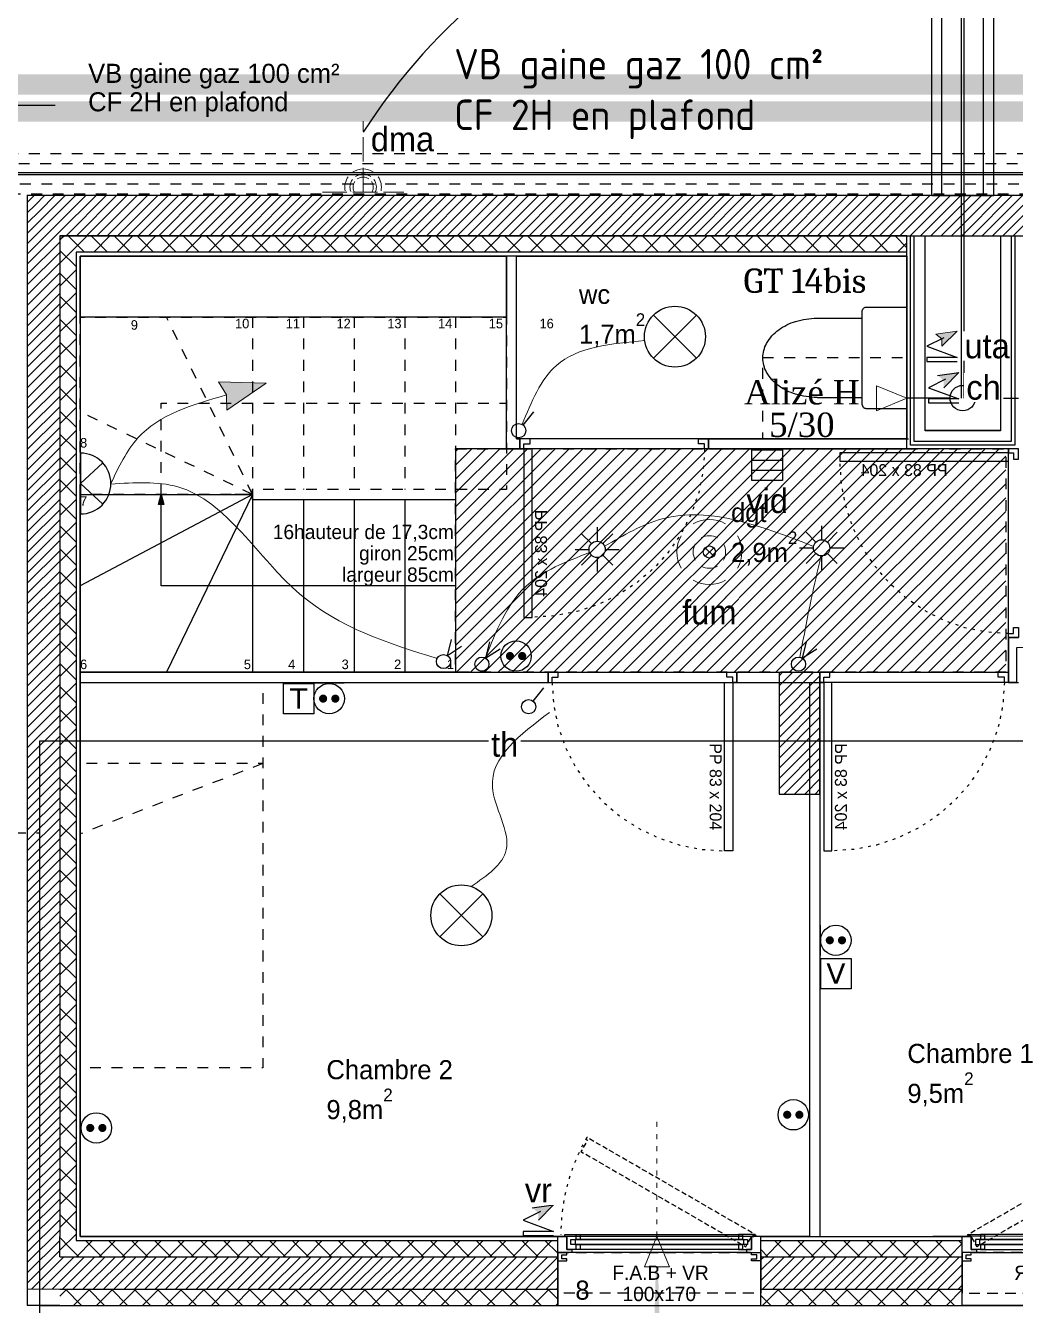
# Model space of a CAD drawing. Header units: centimetres. Extents: x 2811 to 13089, y 820 to 6224.
# Drawn here: x 9812 to 10299, y 3239 to 3870 of the extents above; entities that cross this region are included whole.
import ezdxf

# ---------------------------------------------------------------- set-up
doc = ezdxf.new("R2010")
doc.units = ezdxf.units.CM
for name, pattern in [('ACAD_ISO02W100', [15, 12, -3]), ('ACAD_ISO03W100', [30, 12, -18]), ('Style de ligne -11', [0.347222, 0.20828, -0.138942]), ('Style de ligne -12', [0.164042, 0.054681, -0.109361]), ('Style de ligne -13', [0.147638, 0.098425, -0.049213]), ('Style de ligne -18', [0.164042, 0.054681, -0.109361]), ('VW-01', [0.41656, 0.20828, -0.20828])]:
    doc.linetypes.add(name, pattern=pattern)
for name, color, linetype in [('B AmÈnagement intÈrieur_Hatch', 252, 'Continuous'), ('B Aménagement intérieur', 252, 'Continuous'), ('B Faux plafonds', 252, 'Continuous'), ('B Faux plafonds_Hatch', 252, 'Continuous'), ('B GÈnÈral_Hatch', 252, 'Continuous'), ('B Général', 252, 'Continuous'), ('C ANNOTATIONS-prestations', 252, 'Continuous'), ('C ANNOTATIONS-texte', 252, 'Continuous'), ('D SURFACES-shab', 252, 'Continuous'), ('F REMPLISSAGE-vert clair', 252, 'Continuous'), ('F REMPLISSAGE-vert foncé', 252, 'Continuous'), ('prlm-GT', 242, 'Continuous'), ('prlm-MOD-EL', 190, 'Continuous'), ('prlm-VMC', 93, 'Continuous')]:
    doc.layers.add(name, color=color, linetype=linetype)
for name, color, linetype, lineweight in [('prlm-ELEC-BT', 1, 'Continuous', 25), ('prlm-ELEC-CFA', 1, 'Continuous', 25), ('prlm-ELEC-CFO', 1, 'Continuous', 25), ('prlm-ELEC-SSI', 6, 'Continuous', 30), ('prlm-MOD-PB', 2, 'Continuous', 30), ('prlm-TELECOM', 3, 'Continuous', 25)]:
    doc.layers.add(name, color=color, linetype=linetype, lineweight=lineweight)
doc.layers.add('prlm-ZEROPLOT', color=254, linetype='Continuous', plot=False)
doc.styles.add('Eurostile', font='Eurosti.TTF')
doc.styles.add('Eurostile (bold)', font='Eurostib.TTF')
doc.styles.add('Eurostile (italic)', font='Eurostib.TTF')
doc.styles.add('prlm-elec-cfa', font='comic.ttf', dxfattribs={"height": 12})
doc.styles.add('prlm-elec-cfo', font='comic.ttf', dxfattribs={"height": 12})
doc.styles.add('prlm-elec-ssi', font='comic.ttf', dxfattribs={"height": 12})
doc.styles.add('prlm-mod', font='cambriaz.ttf', dxfattribs={"height": 18})
doc.styles.add('prlm-vmc', font='pala.ttf', dxfattribs={"height": 14})
doc.styles.get("Standard").update_dxf_attribs({"font": 'isocp.shx', "height": 15})
pattern_1 = [(45, (0, 0), (2.4253472, -2.6458333), [])]
pattern_2 = [(45, (0, 0), (-5.656854, 5.656854), []), (135, (0, 0), (5.656854, 5.656854), [])]
pattern_3 = [(-45, (0, 0), (5.656854, 5.656854), []), (45, (0, 0), (5.656854, -5.656854), [])]

# ---------------------------------------------------------------- blocks, each defined once
blk = doc.blocks.new('PP 80')
at = {"layer": 'B Général', "flags": 128}
blk.add_lwpolyline([(-43, 2.5), (-43, 85.5), (-39, 85.5), (-39, 2.5)], close=True, dxfattribs=at)
at = {"layer": 'B Général', "linetype": 'Style de ligne -18', "ltscale": 25.4, "flags": 128}
blk.add_lwpolyline([(46, 2.5), (45.27, 13.33), (43.1, 23.98), (39.53, 34.26), (34.61, 44), (28.44, 53.03), (21.1, 61.19), (12.74, 68.35), (3.5, 74.38), (-6.47, 79.18), (-17, 82.67), (-27.91, 84.79), (-39, 85.5)], dxfattribs=at)
at = {"layer": 'B Général', "linetype": 'Continuous', "flags": 128}
for points in [[(-45, 2.5), (-43, 2.5), (-43, 0), (-40, 0), (-40, -2.5), (-45, -2.5)], [(48, 2.5), (46, 2.5), (46, 0), (43, 0), (43, -2.5), (48, -2.5), (48, -2.5), (48, -2.5), (48, 1.79), (48, 1.79)]]:
    blk.add_lwpolyline(points, close=True, dxfattribs=at)
at = {"layer": 'C ANNOTATIONS-prestations', "insert": (-37.5, 32.5), "char_height": 5.8825, "attachment_point": 1, "rotation": 90, "line_spacing_factor": 0.894142, "style": 'Eurostile'}
blk.add_mtext('PP 83 x 204', dxfattribs=at)
blk = doc.blocks.new('200_wc-2')
at = {"layer": 'B Général', "linetype": 'Continuous'}
for p, q in [((-25, -20.1), (-25, 0)), ((-24.9, 0.1), (24.9, 0.1)), ((25, -20.1), (25, 0)), ((-19.5, -44.2), (-19.5, -21.9)), ((19.5, -44.2), (19.5, -21.9))]:
    blk.add_line(p, q, dxfattribs=at)
at = {"layer": 'B Général', "linetype": 'Continuous', "flags": 128}
blk.add_lwpolyline([(-25, -20.1), (-24.9, -20.6), (-24.75, -20.9), (-24.55, -21.2), (-24.3, -21.45), (-23.9, -21.7), (-23.4, -21.85), (-23.15, -21.9), (23.25, -21.9), (23.55, -21.85), (23.9, -21.7), (24.2, -21.5), (24.45, -21.3), (24.65, -21.05), (24.8, -20.75), (24.9, -20.5), (24.95, -20.3), (25, -20.1)], dxfattribs=at)
for points in [[(-19.5, -44.2), (-19.5, -44.2, 0.036537), (-19.11, -49.53, 0.035337), (-17.94, -54.75), (-17.94, -54.75, 0.041299), (-16.22, -59.09), (-16.22, -59.09), (-16.22, -59.1, 0.041783), (-13.79, -63.08, 0.053503), (-10.77, -66.4), (-10.77, -66.4, 0.054816), (-7.12, -69.02), (-7.12, -69.02, 0.063755), (-3.68, -70.42), (-3.68, -70.42, 0.064897), (0, -70.9)], [(0, -70.9, 0.064897), (3.68, -70.42), (3.68, -70.42, 0.063726), (7.12, -69.02), (7.12, -69.02, 0.054816), (10.77, -66.4), (10.77, -66.4, 0.053503), (13.79, -63.08, 0.041783), (16.22, -59.1), (16.22, -59.09), (16.22, -59.09, 0.041299), (17.94, -54.75), (17.94, -54.75, 0.035337), (19.11, -49.53, 0.036556), (19.5, -44.2)]]:
    blk.add_lwpolyline(points, format="xyb", dxfattribs=at)
at = {"layer": 'B Général', "linetype": 'Continuous'}
for centre, start, end in [((-24.9, 0), 90, 180), ((24.9, 0), 0, 90)]:
    blk.add_arc(centre, 0.1, start, end, dxfattribs=at)
blk = doc.blocks.new('WC-plan')
at = {"layer": 'B Général', "linetype": 'VW-01', "ltscale": 25.4, "flags": 128}
blk.add_lwpolyline([(-32.5, -4), (-32.5, -75), (-72.5, -75), (-72.5, -4)], close=True, dxfattribs=at)
at = {"layer": 'B Général', "xscale": -1, "rotation": 180}
blk.add_blockref('200_wc-2', (-32.6, -74.9), dxfattribs=at)
blk = doc.blocks.new('Lit 90.190')
at = {"layer": 'B Général', "linetype": 'VW-01', "ltscale": 25.4}
blk.add_line((45, 54.99), (-45, 20.35), dxfattribs=at)
at = {"layer": 'B Général', "linetype": 'VW-01', "ltscale": 25.4, "flags": 128}
for points in [[(-45, 95), (45, 95), (45, -95), (-45, -95)], [(-45, 95), (45, 95), (45, 54.99), (-45, 54.99)]]:
    blk.add_lwpolyline(points, close=True, dxfattribs=at)
blk = doc.blocks.new('Groupe-5-1')
at = {"layer": 'B AmÈnagement intÈrieur_Hatch', "linetype": 'Continuous'}
blk.add_hatch(color=250, dxfattribs=at).paths.add_polyline_path([(9877.14, 3634.01), (9878.48, 3639.01), (9879.82, 3634.01)])
at = {"layer": 'B Aménagement intérieur', "linetype": 'VW-01', "ltscale": 25.4}
for p, q in [((9923.48, 3639.01), (9880.98, 3726.45)), ((9923.48, 3726.45), (9923.48, 3641.45)), ((9948.48, 3726.45), (9948.48, 3641.45)), ((9973.48, 3726.45), (9973.48, 3641.45)), ((9998.48, 3726.45), (9998.48, 3641.45)), ((10023.48, 3726.45), (10023.48, 3641.45)), ((9923.48, 3639.01), (9838.48, 3679.7))]:
    blk.add_line(p, q, dxfattribs=at)
at = {"layer": 'B Aménagement intérieur', "linetype": 'Continuous'}
for p, q in [((9923.48, 3639.01), (9838.48, 3593.95)), ((9923.48, 3639.01), (9880.98, 3551.45)), ((9923.48, 3639.01), (9914.8, 3639.01)), ((9923.48, 3636.45), (9923.48, 3641.57)), ((9923.48, 3636.45), (9923.48, 3551.45)), ((9948.48, 3636.45), (9948.48, 3551.45)), ((9973.48, 3636.45), (9973.48, 3551.45)), ((9998.48, 3636.45), (9998.48, 3551.45)), ((10023.48, 3636.45), (10023.48, 3551.45))]:
    blk.add_line(p, q, dxfattribs=at)
at = {"layer": 'B Aménagement intérieur', "linetype": 'VW-01', "ltscale": 25.4, "flags": 128}
blk.add_lwpolyline([(9923.48, 3639.01), (9838.48, 3639.01), (9838.48, 3726.45), (10048.48, 3726.45), (10048.48, 3641.45), (9923.48, 3641.45)], close=True, dxfattribs=at)
blk.add_lwpolyline([(9878.48, 3639.01), (9878.48, 3683.95), (10048.48, 3683.95)], dxfattribs=at)
at = {"layer": 'B Aménagement intérieur', "linetype": 'Continuous', "flags": 128}
blk.add_lwpolyline([(9838.48, 3639.01), (9923.48, 3639.01), (9923.48, 3636.45), (10023.48, 3636.45), (10023.48, 3551.45), (9838.48, 3551.45)], close=True, dxfattribs=at)
at = {"layer": 'B Aménagement intérieur', "flags": 128}
blk.add_lwpolyline([(9877.14, 3634.01), (9878.48, 3639.01), (9879.82, 3634.01)], close=True, dxfattribs=at)
at = {"layer": 'B Aménagement intérieur', "linetype": 'Continuous', "flags": 128}
blk.add_lwpolyline([(10023.48, 3593.95), (9878.48, 3593.95), (9878.48, 3639.01)], dxfattribs=at)
at = {"layer": 'C ANNOTATIONS-prestations', "attachment_point": 1, "line_spacing_factor": 0.894142, "style": 'Eurostile'}
for s, insert, char_height in [('9', (9863.48, 3724.89), 4.71), ('10', (9914.83, 3725.58), 4.706), ('11', (9939.82, 3725.58), 4.706), ('12', (9964.82, 3725.58), 4.706), ('13', (9989.83, 3725.58), 4.706), ('14', (10014.83, 3725.58), 4.706), ('15', (10039.83, 3725.58), 4.706), ('16', (10064.83, 3725.58), 4.706), ('8', (9838.48, 3666.83), 4.71), ('7', (9838.48, 3638.14), 4.71), ('6', (9838.48, 3557.64), 4.71), ('5', (9919.16, 3557.64), 4.71), ('4', (9940.99, 3557.64), 4.71), ('3', (9967.33, 3557.64), 4.71), ('2', (9993.16, 3557.64), 4.71), ('1', (10019.15, 3557.64), 4.71)]:
    blk.add_mtext(s, dxfattribs=dict(at, insert=insert, char_height=char_height))
at = {"layer": 'C ANNOTATIONS-prestations', "insert": (10022.62, 3624.08), "char_height": 7.059, "width": 100, "attachment_point": 3, "line_spacing_factor": 0.894142, "style": 'Eurostile'}
blk.add_mtext('16hauteur de 17,3cm\\Pgiron 25cm\\Plargeur 85cm', dxfattribs=at)
blk = doc.blocks.new('Groupe-6-1')
at = {"layer": 'B Faux plafonds_Hatch', "linetype": 'Continuous'}
h = blk.add_hatch(dxfattribs=at)
h.set_pattern_fill('F_P__SOFFITE', color=256, style=0, pattern_type=2)
h.set_pattern_definition([(45, (0, 0.2205), (-3.5277778, 3.3072917), [])])
h.paths.add_polyline_path([(10023.48, 3661.44), (10294.55, 3661.44), (10294.55, 3551.39), (10023.48, 3551.39)])
at = {"layer": 'B Faux plafonds', "linetype": 'VW-01', "ltscale": 25.4, "flags": 128}
blk.add_lwpolyline([(10023.48, 3661.44), (10294.55, 3661.44), (10294.55, 3551.39), (10023.48, 3551.39)], close=True, dxfattribs=at)
at = {"layer": 'B Général', "linetype": 'Continuous'}
for p, q in [((10245.8, 3661.44), (10245.8, 3766.44)), ((10254.8, 3670.44), (10254.8, 3766.44)), ((10291.8, 3766.44), (10291.8, 3670.44)), ((10048.48, 3661.45), (10048.48, 3756.45)), ((10048.48, 3661.45), (10048.48, 3756.45)), ((10053.48, 3666.45), (10053.48, 3756.45)), ((10053.48, 3666.45), (10053.48, 3756.45)), ((10053.48, 3666.45), (10055.12, 3666.45)), ((10053.48, 3666.45), (10055.12, 3666.45)), ((10055.12, 3661.45), (10055.12, 3666.45)), ((10148.12, 3666.45), (10246.48, 3666.45)), ((10148.12, 3666.45), (10246.48, 3666.45)), ((10148.12, 3661.45), (10148.12, 3666.45)), ((10291.8, 3670.44), (10254.8, 3670.44)), ((10048.48, 3661.45), (10055.12, 3661.45)), ((10048.48, 3661.45), (10055.12, 3661.45)), ((10148.12, 3661.45), (10246.48, 3661.45)), ((10148.12, 3661.45), (10246.48, 3661.45)), ((10295.8, 3661.44), (10245.8, 3661.44)), ((10295.8, 3568.44), (10295.8, 3551.39)), ((10295.8, 3568.44), (10295.8, 3551.39)), ((10295.8, 3568.44), (10300.8, 3568.44)), ((9838.48, 3551.39), (10069, 3551.39)), ((9838.48, 3551.39), (10069, 3551.39)), ((9838.48, 3546.39), (9838.48, 3551.39)), ((10069, 3546.39), (10069, 3551.39)), ((10162, 3551.39), (10202.8, 3551.39)), ((10162, 3551.39), (10202.8, 3551.39)), ((10162, 3546.39), (10162, 3551.39)), ((10202.8, 3546.39), (10202.8, 3551.39)), ((10295.8, 3546.39), (10295.8, 3551.39)), ((9838.48, 3546.39), (10069, 3546.39)), ((9838.48, 3546.39), (10069, 3546.39)), ((10162, 3546.39), (10202.8, 3546.39)), ((10162, 3546.39), (10197.8, 3546.39)), ((10197.8, 3546.39), (10197.8, 3273.39)), ((10197.8, 3546.39), (10197.8, 3273.39)), ((10202.8, 3546.39), (10202.8, 3273.39)), ((10202.8, 3546.39), (10202.8, 3273.39)), ((10295.8, 3546.39), (10300.8, 3546.39)), ((10295.8, 3546.39), (10300.8, 3546.39))]:
    blk.add_line(p, q, dxfattribs=at)
at = {"layer": 'B Général', "linetype": 'Continuous', "flags": 128}
blk.add_lwpolyline([(9838.48, 3756.44), (10048.48, 3756.44), (10048.48, 3726.44), (9838.48, 3726.44)], close=True, dxfattribs=at)
at = {"layer": 'D SURFACES-shab', "flags": 128}
for points in [[(10053.48, 3756.44), (10245.8, 3756.44), (10245.8, 3666.44), (10053.48, 3666.44)], [(10295.8, 3551.42), (10295.8, 3661.47), (10023.48, 3661.44), (10023.48, 3551.39)], [(10202.8, 3546.39), (10202.8, 3273.39), (10536.98, 3274.36), (10536.98, 3564.42), (10299.8, 3563.44), (10299.8, 3546.39)], [(9838.48, 3546.39), (10197.8, 3546.39), (10197.8, 3273.39), (9838.48, 3273.39)]]:
    blk.add_lwpolyline(points, close=True, dxfattribs=at)
at = {"layer": 'F REMPLISSAGE-vert clair'}
for p, q in [((10247.6, 3663.24), (10247.6, 3766.44)), ((10249.4, 3665.04), (10249.4, 3766.44)), ((10249.4, 3665.04), (10249.4, 3766.44)), ((10297.2, 3766.44), (10297.2, 3665.04)), ((10297.2, 3766.44), (10297.2, 3665.04)), ((10299, 3766.44), (10299, 3663.24)), ((10297.2, 3665.04), (10249.4, 3665.04)), ((10297.2, 3665.04), (10249.4, 3665.04)), ((10299, 3663.24), (10247.6, 3663.24))]:
    blk.add_line(p, q, dxfattribs=at)
at = {"layer": 'F REMPLISSAGE-vert clair', "linetype": 'Continuous'}
for p, q in [((10254.8, 3670.44), (10254.8, 3766.44)), ((10291.8, 3766.44), (10291.8, 3670.44)), ((10291.8, 3670.44), (10254.8, 3670.44))]:
    blk.add_line(p, q, dxfattribs=at)
at = {"layer": 'F REMPLISSAGE-vert foncé', "linetype": 'Continuous'}
for p, q in [((10245.8, 3661.44), (10245.8, 3766.44)), ((10295.8, 3661.44), (10245.8, 3661.44))]:
    blk.add_line(p, q, dxfattribs=at)
at = {"layer": 'F REMPLISSAGE-vert foncé'}
for p, q in [((10247.6, 3663.24), (10247.6, 3766.44)), ((10299, 3766.44), (10299, 3663.24)), ((10299, 3663.24), (10247.6, 3663.24))]:
    blk.add_line(p, q, dxfattribs=at)
at = {"layer": 'B Général'}
for name, p, rotation in [('WC-plan', (10170.8, 3738.94), 90), ('PP 80', (10117, 3548.89), 180)]:
    blk.add_blockref(name, p, dxfattribs=dict(at, rotation=rotation))
for name, p in [('Groupe-5-1', (0, 0)), ('Lit 90.190', (9883.48, 3451.39))]:
    blk.add_blockref(name, p, dxfattribs=at)
at = {"layer": 'B Général', "xscale": -1}
for p, rotation in [((10100.12, 3663.95), 180), ((10298.3, 3616.44), 90), ((10247.8, 3548.89), 180)]:
    blk.add_blockref('PP 80', p, dxfattribs=dict(at, rotation=rotation))
at = {"layer": 'C ANNOTATIONS-texte', "char_height": 9.412, "attachment_point": 1, "line_spacing_factor": 0.894142, "style": 'Eurostile'}
for s, insert in [('wc\\P1,7m{\\H0.6667x;\\S2^ ;}', (10084.22, 3742.32)), ('dgt\\P2,9m{\\H0.6667x;\\S2^ ;}', (10159.15, 3634.82)), ('Chambre 2\\P9,8m{\\H0.6667x;\\S2^ ;}', (9959.84, 3360.26))]:
    blk.add_mtext(s, dxfattribs=dict(at, insert=insert))
at = {"layer": 'C ANNOTATIONS-texte', "insert": (10246, 3368.26), "char_height": 9.412, "width": 184.6201, "attachment_point": 1, "line_spacing_factor": 0.894142, "style": 'Eurostile'}
blk.add_mtext('Chambre 1\\P9,5m{\\H0.6667x;\\S2^ ;}', dxfattribs=at)
blk = doc.blocks.new('F 100x170 (allège pleine + VR')
at = {"layer": 'B Général', "linetype": 'Continuous', "lineweight": 35}
for p, q in [((-50, 7), (-50, -9)), ((50, 7), (50, -9))]:
    blk.add_line(p, q, dxfattribs=at)
at = {"layer": 'B Général'}
blk.add_line((45, 9), (-45, 9), dxfattribs=at)
at = {"layer": 'B Général', "linetype": 'Style de ligne -13', "ltscale": 25.4, "flags": 128}
blk.add_lwpolyline([(-35.69, 65.82), (-36.19, 64.95), (-35.32, 64.45), (-38.57, 58.82), (42.63, 11.94), (45.88, 17.57), (46.75, 17.07), (47.25, 17.93)], close=True, dxfattribs=at)
at = {"layer": 'B Général', "flags": 128}
for points in [[(-43, 10.5), (-43, 9), (-50, 9), (-50, 17), (-45.5, 17), (-45.5, 10.5)], [(-43.5, 15.5), (43.5, 15.5), (43.5, 13), (-43.5, 13)], [(-41, 18), (41, 18), (41, 15.5), (-41, 15.5)], [(-41, 13), (41, 13), (41, 10.5), (-41, 10.5)], [(43, 10.5), (43, 9), (50, 9), (50, 17), (45.5, 17), (45.5, 10.5)], [(-50, 9), (-50, 5), (-45.5, 5), (-45.5, 6), (-48, 6), (-48, 8), (-45.5, 8), (-45.5, 9)], [(50, 9), (50, 5), (45.5, 5), (45.5, 6), (48, 6), (48, 8), (45.5, 8), (45.5, 9)]]:
    blk.add_lwpolyline(points, close=True, dxfattribs=at)
at = {"layer": 'B Général', "linetype": 'Continuous', "flags": 128}
for points in [[(-39, 15.5), (-41.5, 15.5), (-41.5, 13), (-39, 13), (-39, 10.5), (-45.5, 10.5), (-45.5, 17), (-46.5, 17), (-46.5, 18), (-39, 18)], [(39, 15.5), (41.5, 15.5), (41.5, 13), (39, 13), (39, 10.5), (45.5, 10.5), (45.5, 17), (46.5, 17), (46.5, 18), (39, 18)]]:
    blk.add_lwpolyline(points, close=True, dxfattribs=at)
at = {"layer": 'B Général', "linetype": 'Style de ligne -11', "ltscale": 25.4, "flags": 128}
blk.add_lwpolyline([(-50, 9), (50, 9), (50, -11), (-50, -11)], close=True, dxfattribs=at)
at = {"layer": 'B Général', "flags": 128}
blk.add_lwpolyline([(-50, -9), (-50, -17), (50, -17), (50, -9)], dxfattribs=at)
at = {"layer": 'B Général'}
blk.add_circle((47, 17.5), 0.5, dxfattribs=at)
at = {"layer": 'B Général', "linetype": 'Style de ligne -12', "ltscale": 25.4}
blk.add_arc((49, 17.5), 97.5, 150.29382, 179.70618, dxfattribs=at)
at = {"layer": 'B Général', "insert": (-23.11, 2.65), "char_height": 7.059, "attachment_point": 1, "line_spacing_factor": 0.894142, "style": 'Eurostile'}
blk.add_mtext('F.A.B + VR', dxfattribs=at)
at = {"layer": 'C ANNOTATIONS-prestations', "rotation": 360, "line_spacing_factor": 0.894142}
for s, insert, char_height, attachment_point, style in [('8', (-41.34, -4.77), 9.41, 1, 'Eurostile (bold)'), ('100x170', (0, -7.82), 7.059, 2, 'Eurostile')]:
    blk.add_mtext(s, dxfattribs=dict(at, insert=insert, char_height=char_height, attachment_point=attachment_point, style=style))
blk = doc.blocks.new('Groupe-44-1')
at = {"layer": 'B Général', "linetype": 'VW-01', "ltscale": 25.4}
for p, q in [((10590.98, 3806.94), (9612.88, 3806.94)), ((10585.98, 3801.94), (9607.88, 3801.94)), ((10575.98, 3791.94), (9597.88, 3791.94)), ((10570.98, 3786.94), (9592.88, 3786.94))]:
    blk.add_line(p, q, dxfattribs=at)
blk = doc.blocks.new('xi.EA')
at = {"layer": 'prlm-VMC', "color": 0, "linetype": 'ByBlock', "lineweight": 5, "flags": 128}
blk.add_lwpolyline([(-6.17, -15), (6.17, -15), (0, 0)], close=True, dxfattribs=at)
at = {"layer": 'prlm-VMC', "color": 0, "linetype": 'ByBlock', "lineweight": -2, "flags": 128}
blk.add_lwpolyline([(0, -15, 1, 4, 0), (0, -63.63, 1, 1, 0)], format="xyseb", dxfattribs=at)
at = {"layer": 'prlm-VMC', "color": 0, "linetype": 'ByBlock', "lineweight": 5}
blk.add_solid([(0, 0), (6.17, -15), (-6.17, -15), (0, 0)], dxfattribs=at)
at = {"layer": 'prlm-ZEROPLOT', "color": 250, "linetype": 'ACAD_ISO03W100', "lineweight": 0, "ltscale": 0.2}
blk.add_lwpolyline([(0, 0), (0, 60)], dxfattribs=at)
blk = doc.blocks.new('xi.TXT-VBgazSS')
at = {"layer": 'prlm-MOD-PB', "color": 0, "insert": (0, 0), "char_height": 15, "width": 257.138, "attachment_point": 1}
blk.add_mtext('VB gaine gaz 100 cm²\\PCF 2H en plafond', dxfattribs=at)
blk = doc.blocks.new('xi.be')
at = {"layer": 'prlm-VMC', "color": 0, "linetype": 'ByBlock', "lineweight": 5, "flags": 128}
blk.add_lwpolyline([(-6.17, -15), (6.17, -15), (0, 0)], close=True, dxfattribs=at)
at = {"layer": 'prlm-VMC', "color": 0, "linetype": 'ByBlock', "lineweight": 5}
blk.add_solid([(0, -1), (5.17, -14), (-5.17, -14), (0, -1)], dxfattribs=at)
blk = doc.blocks.new('xi.PC')
at = {"color": 0, "lineweight": 5}
blk.add_wipeout([(-7.5, -7.5), (7.5, -7.5), (7.5, 7.5), (-7.5, 7.5)], dxfattribs=at).dxf.layer = 'prlm-ELEC-CFO'
at = {"layer": 'prlm-ELEC-CFO', "color": 0, "linetype": 'ByBlock', "lineweight": 5, "const_width": 2}
for points in [[(-4, 0, 1), (-2, 0, 1)], [(2, 0, 1), (4, 0, 1)]]:
    blk.add_lwpolyline(points, format="xyb", close=True, dxfattribs=at)
at = {"layer": 'prlm-ELEC-CFO', "color": 0, "linetype": 'ByBlock', "lineweight": -2}
blk.add_circle((0, 0), 7.5, dxfattribs=at)
blk = doc.blocks.new('xi.TV')
at = {"layer": 'prlm-ELEC-CFA', "color": 0, "linetype": 'ByBlock', "lineweight": -2, "flags": 128}
blk.add_lwpolyline([(-7.5, 7.5), (7.5, 7.5), (7.5, -7.5), (-7.5, -7.5)], close=True, dxfattribs=at)
at = {"layer": 'prlm-ELEC-CFA', "color": 0, "linetype": 'ByBlock', "insert": (0, 0), "char_height": 10, "width": 11.36, "attachment_point": 5}
blk.add_mtext('{\\fVerdana|b0|i0|c0|p34;V}', dxfattribs=at)
blk = doc.blocks.new('xi.PTCE')
at = {"layer": 'prlm-ELEC-CFO', "color": 0}
for points in [[(-10.61, 10.61), (10.61, -10.61)], [(10.61, 10.61), (-10.61, -10.61)]]:
    blk.add_lwpolyline(points, dxfattribs=at)
at = {"layer": 'prlm-ELEC-CFO', "color": 0, "linetype": 'ByBlock'}
blk.add_circle((0, 0), 15, dxfattribs=at)
blk = doc.blocks.new('xi.SA')
at = {"layer": 'prlm-ELEC-CFO', "color": 0}
blk.add_lwpolyline([(0.2, -1.28), (5.5, 5.28)], dxfattribs=at)
blk.add_circle((-2, -4), 3.5, dxfattribs=at)
blk = doc.blocks.new('xi.TEL')
at = {"layer": 'prlm-ELEC-CFA', "color": 0, "linetype": 'ByBlock', "lineweight": -2, "flags": 128}
blk.add_lwpolyline([(-7.5, 7.5), (7.5, 7.5), (7.5, -7.5), (-7.5, -7.5)], close=True, dxfattribs=at)
at = {"layer": 'prlm-ELEC-CFA', "color": 0, "linetype": 'ByBlock', "insert": (0, 0), "char_height": 10, "width": 11.36, "attachment_point": 5}
blk.add_mtext('{\\fVerdana|b0|i0|c0|p34;T}', dxfattribs=at)
blk = doc.blocks.new('xi.VR')
at = {"layer": 'prlm-ELEC-CFO', "lineweight": 5}
blk.add_hatch(color=0, dxfattribs=at).paths.add_polyline_path([(-3, 6), (-0.1, 3.7), (0, 0), (7.5, 7.5)])
at = {"layer": 'prlm-ELEC-CFO', "color": 0}
for points in [[(-3, 6), (7.5, 7.5), (0, 0)], [(0.95, 4.23), (-7.5, 0), (7.5, -5.5), (-7.5, -5.5), (-7.5, -7.5), (7.5, -7.5)]]:
    blk.add_lwpolyline(points, dxfattribs=at)
blk = doc.blocks.new('xi.SPOT')
at = {"color": 0, "lineweight": 5}
blk.add_wipeout([(-4, 0), (-2.83, -2.83), (0, -4), (2.83, -2.83), (4, 0), (2.83, 2.83), (0, 4), (-2.83, 2.83)], dxfattribs=at).dxf.layer = 'prlm-ELEC-CFO'
at = {"layer": 'prlm-ELEC-CFO', "color": 0, "linetype": 'ByBlock', "lineweight": -2, "flags": 128}
for points in [[(-7.69, 7.69), (-2.83, 2.83)], [(0, 10.88), (0, 4)], [(7.69, 7.69), (2.83, 2.83)], [(-10.88, 0), (-4, 0)], [(4, 0), (10.88, 0)], [(-2.83, -2.83), (-7.69, -7.69)], [(0, -4), (0, -10.88)], [(2.83, -2.83), (7.69, -7.69)]]:
    blk.add_lwpolyline(points, dxfattribs=at)
at = {"layer": 'prlm-ELEC-CFO', "color": 0, "linetype": 'ByBlock', "lineweight": -2}
blk.add_circle((0, 0), 4, dxfattribs=at)
blk = doc.blocks.new('xi.VV')
at = {"layer": 'prlm-ELEC-CFO', "color": 0}
blk.add_lwpolyline([(6.95, 3.42), (0.01, -1.13), (1.91, 6.95)], dxfattribs=at)
blk.add_circle((-2, -4), 3.5, dxfattribs=at)
blk = doc.blocks.new('xi.ECAP')
at = {"color": 0}
blk.add_wipeout([(-15, 0), (-10.13, 11.06), (0, 15), (10.13, 11.06), (15, 0)], dxfattribs=at).dxf.layer = 'prlm-ELEC-CFO'
at = {"layer": 'prlm-ELEC-CFO', "color": 0, "linetype": 'ByBlock', "lineweight": -2, "flags": 128}
blk.add_lwpolyline([(15, 0, 1), (-15, 0)], format="xyb", close=True, dxfattribs=at)
at = {"layer": 'prlm-ELEC-CFO', "color": 0}
blk.add_lwpolyline([(-10.13, 11.06), (0, 0), (10.13, 11.06)], dxfattribs=at)
blk = doc.blocks.new('xi.CH')
at = {"layer": 'prlm-ELEC-CFO', "lineweight": 5}
blk.add_hatch(color=0, dxfattribs=at).paths.add_polyline_path([(-3, 6), (-0.1, 3.7), (0, 0), (7.5, 7.5)])
at = {"layer": 'prlm-ELEC-CFO', "color": 0}
for points in [[(-3, 6), (7.5, 7.5), (0, 0)], [(0.95, 4.23), (-7.5, 0), (7.5, -5.5), (-7.5, -5.5), (-7.5, -7.5), (7.5, -7.5)]]:
    blk.add_lwpolyline(points, dxfattribs=at)
blk = doc.blocks.new('xi.UTA')
at = {"layer": 'prlm-ELEC-CFO', "lineweight": 5}
blk.add_hatch(color=0, dxfattribs=at).paths.add_polyline_path([(-3, 6), (-0.1, 3.7), (0, 0), (7.5, 7.5)])
at = {"layer": 'prlm-ELEC-CFO', "color": 0, "lineweight": 5, "flags": 128}
blk.add_lwpolyline([(-3, 6), (-0.1, 3.7), (0, 0), (7.5, 7.5)], close=True, dxfattribs=at)
at = {"layer": 'prlm-ELEC-CFO', "color": 0}
blk.add_lwpolyline([(0.95, 4.23), (-7.5, 0), (7.5, -5.5), (-7.5, -5.5), (-7.5, -7.5), (7.5, -7.5)], dxfattribs=at)
blk = doc.blocks.new('xi.fl')
at = {"layer": 'prlm-ELEC-CFO'}
blk.add_hatch(color=0, dxfattribs=at).paths.add_polyline_path([(20.38, 0), (-1.98, -7.2), (0, 0), (-1.98, 7.2)])
at = {"layer": 'prlm-ELEC-CFO', "color": 0, "lineweight": 5}
blk.add_lwpolyline([(20.38, 0), (-1.98, -7.2), (0, 0), (-1.98, 7.2)], close=True, dxfattribs=at)
blk = doc.blocks.new('xi.VID')
at = {"layer": 'prlm-ELEC-CFA', "color": 0, "linetype": 'ByBlock', "lineweight": -2, "flags": 128}
blk.add_lwpolyline([(-7.5, 7.5), (7.5, 7.5), (7.5, -7.5), (-7.5, -7.5)], close=True, dxfattribs=at)
at = {"layer": 'prlm-ELEC-CFA', "color": 0}
for points in [[(-7.5, 2.5), (7.5, 2.5)], [(-7.5, -2.5), (7.5, -2.5)]]:
    blk.add_lwpolyline(points, dxfattribs=at)
blk = doc.blocks.new('xi.FUM')
at = {"color": 0}
blk.add_wipeout([(-10.61, -10.61), (-15, 0), (-10.61, 10.61), (0, 15), (10.61, 10.61), (15, 0), (10.61, -10.61), (0, -15)], dxfattribs=at).dxf.layer = 'prlm-ELEC-SSI'
at = {"layer": 'prlm-ELEC-SSI', "color": 0}
for points in [[(-2.12, 2.12), (2.12, -2.12)], [(2.12, 2.12), (-2.12, -2.12)]]:
    blk.add_lwpolyline(points, dxfattribs=at)
blk.add_circle((0, 0), 3, dxfattribs=at)
at = {"layer": 'prlm-ELEC-SSI', "color": 0, "lineweight": 13}
for radius, start, end in [(16, 60, 120), (16, 150, 210), (8, 60, 120), (16, 330, 30), (8, 150, 210), (8, 330, 30), (8, 240, 300), (16, 240, 300)]:
    blk.add_arc((0, 0), radius, start, end, dxfattribs=at)
blk = doc.blocks.new('xi.dma')
at = {"layer": 'prlm-ELEC-CFO', "color": 0, "linetype": 'ACAD_ISO02W100', "lineweight": 5, "flags": 128}
for points in [[(0, 0), (0, 35)], [(-20, 0), (20, 0)]]:
    blk.add_lwpolyline(points, dxfattribs=at)
at = {"layer": 'prlm-ELEC-CFO', "color": 0, "linetype": 'ByBlock', "lineweight": 5}
for radius, start, end in [(9, 145, 191.80296), (9, 55, 125), (6.5, 55, 125), (5, 55, 125), (9, 348.19704, 35), (6.5, 145, 199.03868), (5, 145, 207.37446), (5, 332.62554, 35), (6.5, 340.96132, 35)]:
    blk.add_arc((0, 2.41), radius, start, end, dxfattribs=at)

msp = doc.modelspace()

# ---------------------------------------------------------------- hatches: boundary and pattern name
at = {"layer": 'B GÈnÈral_Hatch', "linetype": 'Continuous'}
h = msp.add_hatch(dxfattribs=at)
h.set_pattern_fill('50_BETON', color=256, style=0, pattern_type=2)
h.set_pattern_definition(pattern_1)
h.paths.add_polyline_path([(10823.392, 3766.445), (10848.392, 3786.445), (9812.484, 3786.445), (9828.484, 3766.445)])
h = msp.add_hatch(dxfattribs=at)
h.set_pattern_fill('50_BETON', color=256, style=0, pattern_type=2)
h.set_pattern_definition(pattern_1)
h.paths.add_polyline_path([(9812.484, 3247.389), (9828.484, 3263.389), (9828.484, 3766.445), (9812.484, 3786.445)])
h = msp.add_hatch(dxfattribs=at)
h.set_pattern_fill('02_ISOLANT', color=256, angle=180, style=0, pattern_type=2)
h.set_pattern_definition([(225, (0, 0), (5.656854, -5.656854), []), (315, (0, 0), (-5.656854, -5.656854), [])])
h.paths.add_polyline_path([(10245.796, 3758.445), (10245.796, 3766.445), (9828.484, 3766.445), (9836.484, 3758.445)])
h = msp.add_hatch(dxfattribs=at)
h.set_pattern_fill('02_ISOLANT', color=256, angle=90, style=0, pattern_type=2)
h.set_pattern_definition([(135, (0, 0), (-5.656854, -5.656854), []), (225, (0, 0), (-5.656854, 5.656854), [])])
h.paths.add_polyline_path([(9828.484, 3263.389), (9836.484, 3271.389), (9836.484, 3758.445), (9828.484, 3766.445)])
h = msp.add_hatch(dxfattribs=at)
h.set_pattern_fill('50_BETON', color=256, style=0, pattern_type=2)
h.set_pattern_definition(pattern_1)
h.paths.add_polyline_path([(10202.796, 3551.389), (10182.796, 3551.389), (10182.796, 3491.389), (10202.796, 3491.389)])
h = msp.add_hatch(dxfattribs=at)
h.set_pattern_fill('02_ISOLANT', color=256, angle=-90, style=0, pattern_type=2)
h.set_pattern_definition(pattern_3)
h.paths.add_polyline_path([(10073.796, 3271.389), (9836.484, 3271.389), (9828.484, 3263.389), (10073.796, 3263.389)])
h = msp.add_hatch(dxfattribs=at)
h.set_pattern_fill('02_ISOLANT', color=256, style=0, pattern_type=2)
h.set_pattern_definition(pattern_2)
h.paths.add_polyline_path([(10173.796, 3271.389), (10173.796, 3263.389), (10273, 3263.389), (10273, 3271.389)])
h = msp.add_hatch(dxfattribs=at)
h.set_pattern_fill('50_BETON', color=256, style=0, pattern_type=2)
h.set_pattern_definition(pattern_1)
h.paths.add_polyline_path([(10073.796, 3263.389), (9828.484, 3263.389), (9812.484, 3247.389), (10073.796, 3247.389)])
h = msp.add_hatch(dxfattribs=at)
h.set_pattern_fill('50_BETON', color=256, style=0, pattern_type=2)
h.set_pattern_definition(pattern_1)
h.paths.add_polyline_path([(10173.796, 3263.389), (10173.796, 3247.389), (10273, 3247.389), (10273, 3263.389)])
h = msp.add_hatch(dxfattribs=at)
h.set_pattern_fill('02_ISOLANT', color=256, angle=-90, style=0, pattern_type=2)
h.set_pattern_definition(pattern_3)
h.paths.add_polyline_path([(10073.796, 3247.389), (9828.484, 3247.389), (9828.484, 3239.389), (10073.796, 3239.389)])
h = msp.add_hatch(dxfattribs=at)
h.set_pattern_fill('02_ISOLANT', color=256, style=0, pattern_type=2)
h.set_pattern_definition(pattern_2)
h.paths.add_polyline_path([(10173.796, 3247.389), (10173.796, 3239.389), (10273, 3239.389), (10273, 3247.389)])

# ---------------------------------------------------------------- linework, layer by layer
at = {"layer": 'B Général', "linetype": 'Continuous'}
for p, q in [((10288.533, 3786.387), (10288.533, 4063.595)), ((10283.533, 3786.387), (10283.533, 4058.595)), ((10263.033, 3786.387), (10263.033, 4038.095)), ((10258.033, 3786.387), (10258.033, 4033.095)), ((9812.484, 3786.445), (10848.392, 3786.445)), ((9812.484, 3786.445), (9812.484, 3247.389)), ((10258.033, 3786.387), (10263.033, 3786.387)), ((10263.033, 3786.387), (10283.533, 3786.387)), ((10283.533, 3786.387), (10288.533, 3786.387)), ((10245.796, 3766.445), (9828.484, 3766.445)), ((10245.796, 3766.445), (9828.484, 3766.445)), ((9828.484, 3766.445), (10546.976, 3766.445)), ((9828.484, 3766.445), (9828.484, 3273.389)), ((9828.484, 3766.445), (9828.484, 3273.389)), ((9828.484, 3766.445), (9828.484, 3273.389)), ((10245.796, 3758.445), (9836.484, 3758.445)), ((9836.484, 3758.445), (9836.484, 3271.389)), ((10245.796, 3756.445), (9838.484, 3756.445)), ((10245.796, 3756.445), (9838.484, 3756.445)), ((9838.484, 3756.445), (9838.484, 3273.389)), ((9838.484, 3756.445), (9838.484, 3273.389)), ((10182.796, 3551.389), (10182.796, 3491.389)), ((10182.796, 3551.389), (10202.796, 3551.389)), ((10202.796, 3551.389), (10202.796, 3491.389)), ((10182.796, 3491.389), (10202.796, 3491.389)), ((9828.484, 3263.389), (9828.484, 3273.389)), ((9838.484, 3273.389), (10073.796, 3273.389)), ((9838.484, 3273.389), (10073.796, 3273.389)), ((10073.796, 3239.389), (10073.796, 3273.389)), ((10173.796, 3273.389), (10273, 3273.389)), ((10173.796, 3273.389), (10273, 3273.389)), ((10173.796, 3239.389), (10173.796, 3273.389)), ((10273, 3239.389), (10273, 3273.389)), ((9836.484, 3271.389), (10073.796, 3271.389)), ((9836.484, 3271.389), (10073.796, 3271.389)), ((10173.796, 3271.389), (10273, 3271.389)), ((10173.796, 3271.389), (10273, 3271.389)), ((9828.484, 3263.389), (10073.796, 3263.389)), ((10173.796, 3263.389), (10273, 3263.389)), ((9812.484, 3247.389), (9812.484, 3239.389)), ((9828.484, 3247.389), (10073.796, 3247.389)), ((10173.796, 3247.389), (10273, 3247.389)), ((9828.484, 3239.389), (9812.484, 3239.389)), ((9828.484, 3239.389), (10073.796, 3239.389)), ((9828.484, 3239.389), (10073.796, 3239.389)), ((10173.796, 3239.389), (10273, 3239.389)), ((10173.796, 3239.389), (10273, 3239.389))]:
    msp.add_line(p, q, dxfattribs=at)
at = {"layer": 'B Général', "linetype": 'Continuous', "lineweight": 18}
for p, q in [((9812.484, 3786.445), (10848.392, 3786.445)), ((9812.484, 3786.445), (9812.484, 3247.389)), ((9828.484, 3766.445), (10546.976, 3766.445)), ((9828.484, 3766.445), (9828.484, 3273.389)), ((10182.796, 3551.389), (10182.796, 3491.389)), ((10202.796, 3551.389), (10202.796, 3491.389)), ((9828.484, 3273.389), (9828.484, 3263.389)), ((9828.484, 3263.389), (10073.796, 3263.389)), ((10173.796, 3263.389), (10273, 3263.389)), ((9812.484, 3247.389), (9828.484, 3247.389)), ((9828.484, 3247.389), (10073.796, 3247.389)), ((10173.796, 3247.389), (10273, 3247.389))]:
    msp.add_line(p, q, dxfattribs=at)
at = {"layer": 'B Général', "linetype": 'VW-01', "ltscale": 25.4, "flags": 128}
msp.add_lwpolyline([(9605.447, 3472.189), (9818.485, 3472.189), (9818.485, 2346.991), (9605.447, 2346.991)], close=True, dxfattribs=at)
at = {"layer": 'prlm-ELEC-CFO', "lineweight": 13}
msp.add_spline([(10056.275, 3673.474), (10073.144, 3702.624), (10116.623, 3714.846)], degree=3, dxfattribs=at)
at = {"layer": 'prlm-GT'}
msp.add_lwpolyline([(10254.796, 3766.445), (10291.796, 3766.445), (10291.796, 3670.445), (10254.796, 3670.445)], close=True, dxfattribs=at)
at = {"layer": 'prlm-MOD-EL'}
msp.add_lwpolyline([(9826.174, 3830.65), (9593.637, 3830.65), (9571.62, 3802.923)], dxfattribs=at)
at = {"layer": 'prlm-MOD-PB'}
for p, q in [((10581.484, 3797.436), (9603.384, 3797.436)), ((10580.484, 3796.436), (9602.384, 3796.436))]:
    msp.add_line(p, q, dxfattribs=at)
at = {"layer": 'prlm-VMC', "ltscale": 25}
for p, q in [((10272.658, 3686.515), (10272.658, 4033.033)), ((10273.908, 3686.515), (10273.908, 4033.033))]:
    msp.add_line(p, q, dxfattribs=at)
at = {"layer": 'prlm-VMC'}
for points in [[(10267.033, 3686.515), (10245.777, 3686.515)], [(10279.533, 3686.515), (10300.796, 3686.515)]]:
    msp.add_lwpolyline(points, dxfattribs=at)
msp.add_circle((10273.283, 3686.515), 6.25, dxfattribs=at)
at = {"layer": 'prlm-ZEROPLOT'}
for points in [[(8418.485, 4917.388), (10859.388, 4917.388), (10859.389, 3517.39), (9818.485, 3517.39), (9818.485, 2192.491), (8418.485, 2192.491)], [(10820.388, 3517.389), (9818.485, 3517.389), (9818.485, 3239.389), (10820.388, 3239.389)]]:
    msp.add_lwpolyline(points, close=True, dxfattribs=at)

# ---------------------------------------------------------------- block references
at = {"layer": 'B Aménagement intérieur'}
msp.add_blockref('Groupe-6-1', (0, 0), dxfattribs=at)
at = {"layer": 'B Général'}
msp.add_blockref('F 100x170 (allège pleine + VR', (10123.796, 3256.389), dxfattribs=at)
at = {"layer": 'B Général', "xscale": -1}
msp.add_blockref('F 100x170 (allège pleine + VR', (10323, 3256.389), dxfattribs=at)
at = {"layer": 'C ANNOTATIONS-prestations'}
msp.add_blockref('Groupe-44-1', (0, 0), dxfattribs=at)
at = {"layer": 'prlm-ELEC-CFA'}
msp.add_blockref('xi.VID', (10176.93, 3653.445), dxfattribs=at)
at = {"layer": 'prlm-ELEC-CFO'}
for name, p in [('xi.dma', (9977.923, 3788.003)), ('xi.PTCE', (10131.5, 3716.764)), ('xi.UTA', (10263.03, 3712.026)), ('xi.CH', (10263.902, 3691.618)), ('xi.SA', (10056.521, 3674.445)), ('xi.VV', (10019.484, 3560.66)), ('xi.VV', (10038.415, 3559.389)), ('xi.VV', (10194.38, 3559.389)), ('xi.SA', (10061.454, 3538.389)), ('xi.PTCE', (10026.31, 3431.588)), ('xi.VR', (10064.261, 3281.389))]:
    msp.add_blockref(name, p, dxfattribs=at)
at = {"layer": 'prlm-ELEC-CFO', "rotation": 16.36052193345101}
msp.add_blockref('xi.fl', (9910.631, 3688.087), dxfattribs=at)
at = {"layer": 'prlm-MOD-PB'}
msp.add_blockref('xi.TXT-VBgazSS', (10022.792, 3858.591), dxfattribs=at)
at = {"layer": 'prlm-VMC', "rotation": 270.5922459295655}
msp.add_blockref('xi.be', (10245.777, 3686.515), dxfattribs=at)
at = {"layer": 'prlm-VMC'}
msp.add_blockref('xi.EA', (10122.651, 3273.389), dxfattribs=at)

# ---------------------------------------------------------------- texts
at = {"layer": 'C ANNOTATIONS-prestations', "insert": (9842.46, 3851.244), "char_height": 9.412, "width": 150.20824, "attachment_point": 1, "line_spacing_factor": 0.894142, "style": 'Eurostile (italic)'}
msp.add_mtext('VB gaine gaz 100 cm²\\PCF 2H en plafond', dxfattribs=at)
at = {"layer": 'prlm-GT', "ltscale": 25, "insert": (10165.294, 3750.342), "char_height": 12, "attachment_point": 1, "style": 'prlm-mod'}
msp.add_mtext_dynamic_manual_height_columns('GT 14bis', width=80.50259, gutter_width=75, heights=[0], dxfattribs=at)

# ---------------------------------------------------------------- next in the draw order: block references
at = {"layer": 'prlm-ELEC-CFO', "rotation": 270}
msp.add_blockref('xi.ECAP', (9838.691, 3644.394), dxfattribs=at)
at = {"layer": 'prlm-ELEC-CFO'}
for name, p in [('xi.SPOT', (10093.188, 3611.93)), ('xi.SPOT', (10203.758, 3612.682)), ('xi.PC', (9961.206, 3538.389)), ('xi.PC', (10210.796, 3419.309)), ('xi.PC', (10189.796, 3333.326)), ('xi.PC', (9846.484, 3326.837))]:
    msp.add_blockref(name, p, dxfattribs=at)

# ---------------------------------------------------------------- next in the draw order: texts
at = {"layer": 'prlm-ELEC-CFO', "lineweight": 20, "char_height": 12, "line_spacing_factor": 0.8, "bg_fill": 3, "bg_fill_color": 256, "bg_fill_transparency": 0}
for s, insert, attachment_point, style, box_fill_scale in [('dma', (9997.3, 3820.102), 2, 'prlm-elec-cfo', 0.95), ('uta', (10285.275, 3712.026), 5, 'prlm-elec-cfo', 1.1), ('ch', (10283.516, 3691.618), 5, 'prlm-elec-cfo', 1.1), ('th', (10047.645, 3515.694), 5, 'prlm-elec-cfa', 1.1), ('vr', (10064.261, 3296.106), 5, 'prlm-elec-cfo', 1.1)]:
    msp.add_mtext(s, dxfattribs=dict(at, insert=insert, attachment_point=attachment_point, style=style, box_fill_scale=box_fill_scale))
at = {"layer": 'prlm-ELEC-SSI', "lineweight": 20, "insert": (10148.478, 3580.847), "char_height": 12, "attachment_point": 5, "line_spacing_factor": 0.8, "style": 'prlm-elec-ssi', "bg_fill": 3, "box_fill_scale": 1.1, "bg_fill_color": 256, "bg_fill_transparency": 0}
msp.add_mtext('fum', dxfattribs=at)
at = {"layer": 'prlm-VMC', "ltscale": 25, "insert": (10194.027, 3681.26), "char_height": 12, "width": 58.61474, "attachment_point": 5, "line_spacing_factor": 0.8, "style": 'prlm-vmc', "bg_fill": 2}
msp.add_mtext('Alizé H 5/30', dxfattribs=at)

# ---------------------------------------------------------------- next in the draw order: linework, layer by layer
at = {"layer": 'prlm-ELEC-CFO', "lineweight": 25}
msp.add_arc((10230.44, 3655.684), 299.864, 74.701786, 147.339976, dxfattribs=at)
at = {"layer": 'prlm-ELEC-CFO', "lineweight": 13}
for points in [[(9853.691, 3644.394), (9866.936, 3666.842), (9910.631, 3688.087)], [(10014.317, 3558.148), (9946.783, 3589.885), (9886.659, 3642.752), (9853.688, 3644.103)], [(10199.822, 3613.398), (10125.281, 3626.965), (10096.858, 3613.521)], [(10038.136, 3558.437), (10058.036, 3593.68), (10089.505, 3610.369)], [(10193.053, 3558.823), (10198.656, 3587.395), (10203.436, 3608.695)], [(10069.719, 3531.609), (10041.601, 3494.836), (10048.453, 3463.817), (10031.087, 3445.806)]]:
    msp.add_spline(points, degree=3, dxfattribs=at)

# ---------------------------------------------------------------- next in the draw order: block references
at = {"layer": 'prlm-ELEC-CFA'}
for name, p in [('xi.TEL', (9946.194, 3538.389)), ('xi.TV', (10210.796, 3402.88))]:
    msp.add_blockref(name, p, dxfattribs=at)

# ---------------------------------------------------------------- next in the draw order: block references
at = {"layer": 'prlm-ELEC-CFO'}
msp.add_blockref('xi.PC', (10053.257, 3559.389), dxfattribs=at)

# ---------------------------------------------------------------- next in the draw order: texts
at = {"layer": 'prlm-ELEC-CFA', "lineweight": 20, "insert": (10176.93, 3635.781), "char_height": 12, "attachment_point": 5, "line_spacing_factor": 0.8, "style": 'prlm-elec-cfa', "bg_fill": 3, "box_fill_scale": 1.1, "bg_fill_color": 256, "bg_fill_transparency": 0}
msp.add_mtext('vid', dxfattribs=at)

# ---------------------------------------------------------------- next in the draw order: block references
at = {"layer": 'prlm-ELEC-SSI'}
msp.add_blockref('xi.FUM', (10148.478, 3610.654), dxfattribs=at)

# ---------------------------------------------------------------- next in the draw order: linework, layer by layer
at = {"layer": 'prlm-ELEC-BT', "linetype": 'ACAD_ISO03W100', "lineweight": 25, "const_width": 10}
msp.add_lwpolyline([(9481.378, 3841.011), (11421.35, 3841.011), (11421.35, 3341.434), (11275.325, 3341.434)], dxfattribs=at)
at = {"layer": 'prlm-TELECOM', "linetype": 'ACAD_ISO03W100', "lineweight": 25, "const_width": 10}
msp.add_lwpolyline([(9566.164, 3827.745), (11407.731, 3827.745), (11407.731, 3283.93), (11273.235, 3283.93)], dxfattribs=at)

# ---------------------------------------------------------------- next in the draw order: block references
at = {"layer": 'B Aménagement intérieur', "color": 7}
msp.add_blockref('Groupe-6-1', (0, 0), dxfattribs=at)
at = {"layer": 'C ANNOTATIONS-prestations', "color": 7}
msp.add_blockref('Groupe-44-1', (0, 0), dxfattribs=at)

doc.saveas('drawing.dxf')
